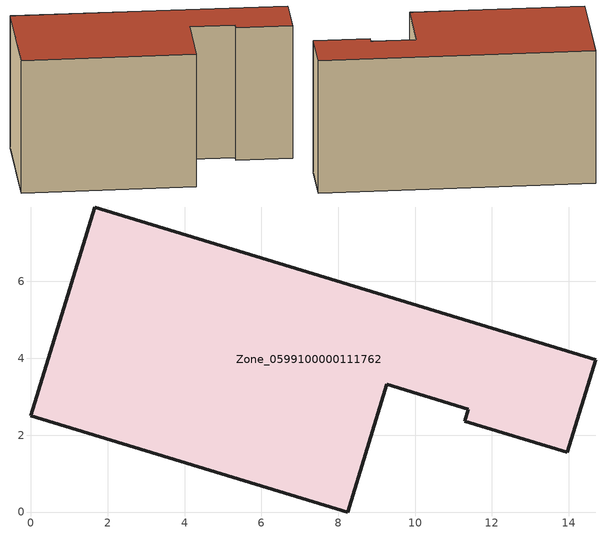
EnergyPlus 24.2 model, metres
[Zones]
Zone_0599100000111762
 floor ground (C_G): 14.7,3.97 13.96,1.55 11.29,2.36 11.39,2.68 9.26,3.32 8.25,0 0,2.5 1.66,7.94 z0
 wall outside (C_F): 1.66,7.94 0,2.5 8.25,0 9.26,3.32 11.39,2.68 11.29,2.36 13.96,1.55 14.7,3.97 1.66,7.94 z0:7.02
 roof outside (C_R): 14.7,3.97 1.66,7.94 0,2.5 8.25,0 9.26,3.32 11.39,2.68 11.29,2.36 13.96,1.55 z7.02
[BUILDING]
Pand.0599100000111762: North Axis=0; Terrain=City; Loads Convergence Tolerance Value=0.04; Temperature Convergence Tolerance Value=0.4; Solar Distribution=FullExterior; Maximum Number of Warmup Days=25; Minimum Number of Warmup Days=1
[Site:Location]
Rotterdam.The.Hague.AP_ZH_NLD Design_Conditions: Latitude=51.96; Longitude=4.45; Time Zone=1; Elevation=-4.5
[SITE:GROUNDTEMPERATURE:BUILDINGSURFACE]
18, 18, 18, 18, 18, 18, 18, 18, 18, 18, 18, 18
[MATERIAL] Thermal Absorptance=0.9; Solar Absorptance=0.7; Visible Absorptance=0.7
Name | Roughness | Thickness | Conductivity | Density | Specific Heat
G.TC.1975-1991 | MediumSmooth | 0.15 | 0.288461 | 540 | 1210
F.TC.1975-1991 | Rough | 0.3 | 0.230769 | 1920 | 840
R.TC.1975-1991 | MediumRough | 0.2 | 0.153846 | 1500 | 1000
[CONSTRUCTION]
C_G: G.TC.1975-1991
C_F: F.TC.1975-1991
C_R: R.TC.1975-1991
[ZONE]
Zone_0599100000111762: Type=1; Multiplier=1; Ceiling Height=Autocalculate; Volume=Autocalculate; Floor Area=autocalculate; Part of Total Floor Area=Yes
[ZONEINFILTRATION:DESIGNFLOWRATE]
Infil_Zone_0599100000111762: Zone or ZoneList or Space or SpaceList=Zone_0599100000111762; Schedule=AlwaysOn; Design Flow Rate Calculation Method=Flow/Area; Flow Rate per Floor Area=0.003; Constant Term Coefficient=1; Temperature Term Coefficient=0; Velocity Term Coefficient=0; Velocity Squared Term Coefficient=0
[HVACTEMPLATE:ZONE:IDEALLOADSAIRSYSTEM]
Zone_0599100000111762: Maximum Heating Supply Air Temperature=50; Minimum Cooling Supply Air Temperature=13; Maximum Heating Supply Air Humidity Ratio=0.0156; Minimum Cooling Supply Air Humidity Ratio=0.0077; Heating Limit=NoLimit; Cooling Limit=NoLimit; Dehumidification Control Type=ConstantSensibleHeatRatio; Cooling Sensible Heat Ratio=0.7; Dehumidification Setpoint=60; Humidification Control Type=None; Humidification Setpoint=30; Outdoor Air Method=None; Outdoor Air Flow Rate per Person=0.00944; Outdoor Air Flow Rate per Zone Floor Area=0; Outdoor Air Flow Rate per Zone=0; Demand Controlled Ventilation Type=None; Outdoor Air Economizer Type=NoEconomizer; Heat Recovery Type=None; Sensible Heat Recovery Effectiveness=0.7; Latent Heat Recovery Effectiveness=0.65
[ZONECONTROL:THERMOSTAT]
ThermostatControl_Zone_0599100000111762: Zone or ZoneList=Zone_0599100000111762; Control Type Schedule=DualSetpointControlType; Control 1=Thermostat_Zone_0599100000111762; Temperature Difference Between Cutout And Setpoint=0
[THERMOSTATSETPOINT:DUALSETPOINT]
Thermostat_Zone_0599100000111762: Heating Setpoint Temperature Schedule=HeatingSetpoint_Zone_0599100000111762; Cooling Setpoint Temperature Schedule=CoolingSetpoint_Zone_0599100000111762
[SCHEDULE:COMPACT]
HeatingSetpoint_Zone_0599100000111762: Through: 12/31, For: AllDays, Until: 24:00, 21
CoolingSetpoint_Zone_0599100000111762: Through: 12/31, For: AllDays, Until: 24:00, 24
DualSetpointControlType: Through: 12/31, For: AllDays, Until: 24:00, 4
AlwaysOn: Through: 12/31, For: AllDays, Until: 24:00, 1
